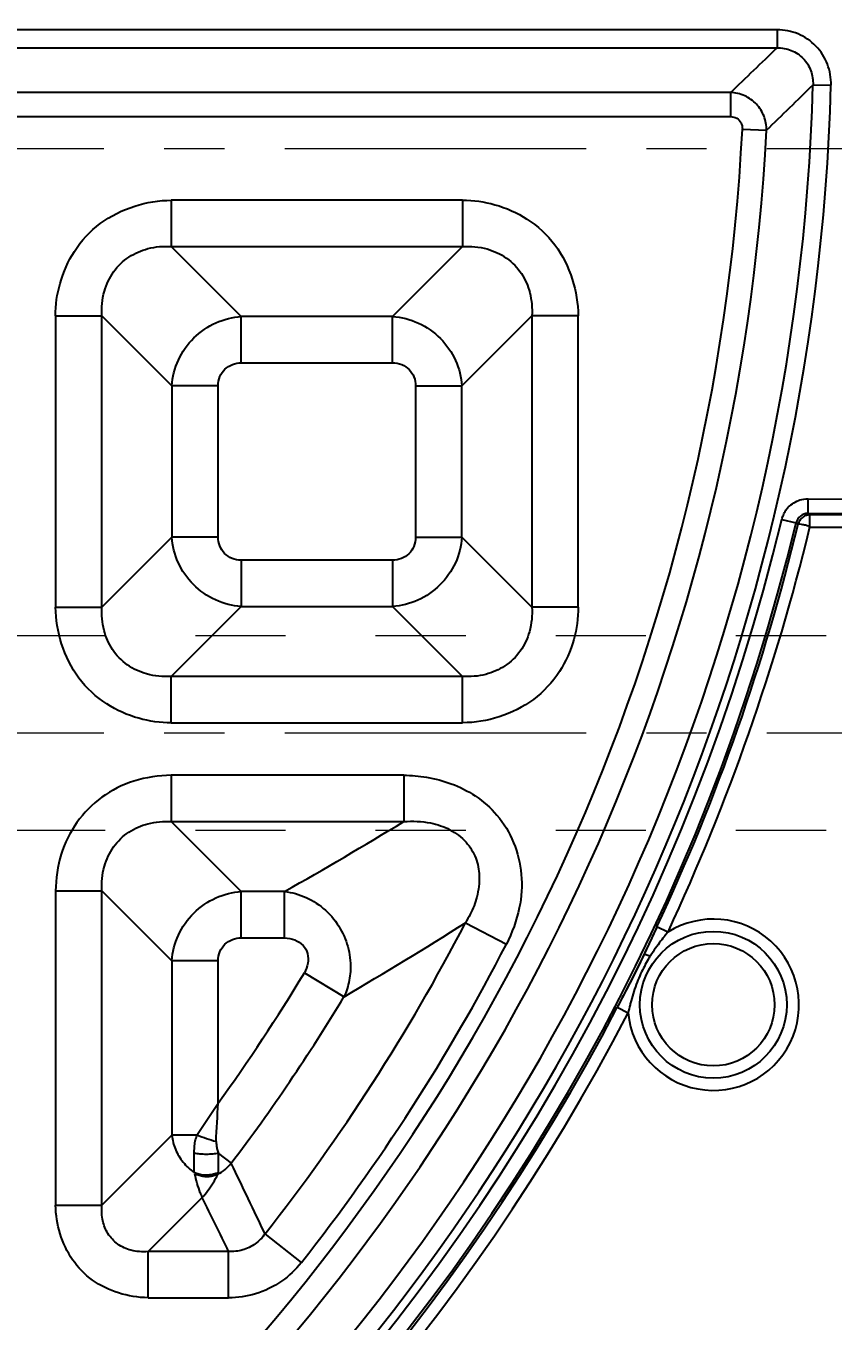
# Model space of a CAD drawing. Header units: millimetres. Extents: x 2750 to 4049, y 1371 to 1831.
# Drawn here: x 3876.9 to 3910, y 1569.1 to 1622.3 of the extents above; entities that cross this region are included whole.
import ezdxf

# ---------------------------------------------------------------- set-up
doc = ezdxf.new("R2010")
doc.units = ezdxf.units.MM
doc.linetypes.add('CENTER', pattern=[0.6, 0.375, -0.075, 0.075, -0.075])
doc.linetypes.add('HIDDEN', pattern=[0.2, 0.1, -0.1])
doc.layers.add('center', color=1, linetype='CENTER', lineweight=9)
doc.layers.add('cool', color=153, linetype='HIDDEN', lineweight=9)
doc.styles.get("Standard").update_dxf_attribs({"font": 'arial.ttf'})
doc.dimstyles.get("Standard").update_dxf_attribs({"dimtxt": 0.18, "dimasz": 0.18, "dimexe": 0.18, "dimexo": 0.0625, "dimgap": 0.09, "dimtad": 0, "dimtih": 1, "dimtoh": 1, "dimzin": 0, "dimdsep": 46, "dimtxsty": 'Standard', "dimcen": 0.09, "dimadec": 0, "dimazin": 0, "dimtfac": 1, "dimtofl": 0, "dimtmove": 0, "dimatfit": 3, "dimfxl": 0, "dimtolj": 1, "dimtzin": 0, "dimarcsym": 0})

# ---------------------------------------------------------------- blocks, each defined once
blk = doc.blocks.new('*D201')
at = {"color": 4, "lineweight": -2, "transparency": 16777216}
blk.add_line((3973.441, 1617.29), (3999.151, 1617.29), dxfattribs=at)
at = {"layer": 'Defpoints', "color": 0, "transparency": 16777216}
for p in [(3829.681, 1617.29), (3973.441, 1617.29), (3999.151, 1617.29)]:
    blk.add_point(p, dxfattribs=at)
at = {"color": 6, "transparency": 16777216, "insert": (4005.637, 1617.29), "char_height": 5, "attachment_point": 5}
blk.add_mtext('\\A1;0.00', dxfattribs=at)
blk = doc.blocks.new('*D202')
at = {"color": 4, "lineweight": -2, "transparency": 16777216}
blk.add_line((3980.871, 1646.291), (3999.151, 1646.291), dxfattribs=at)
at = {"layer": 'Defpoints', "color": 0, "transparency": 16777216}
for p in [(3980.871, 1646.291), (3999.151, 1646.291), (3829.681, 1617.29)]:
    blk.add_point(p, dxfattribs=at)
at = {"color": 6, "transparency": 16777216, "insert": (4007.622, 1646.291), "char_height": 5, "attachment_point": 5}
blk.add_mtext('\\A1;29.00', dxfattribs=at)
blk = doc.blocks.new('*D203')
at = {"color": 4, "lineweight": -2, "transparency": 16777216}
blk.add_line((3938.077, 1665.29), (3999.151, 1665.29), dxfattribs=at)
at = {"layer": 'Defpoints', "color": 0, "transparency": 16777216}
for p in [(3938.077, 1665.29), (3999.151, 1665.29), (3829.681, 1617.29)]:
    blk.add_point(p, dxfattribs=at)
at = {"color": 6, "transparency": 16777216, "insert": (4007.68, 1665.29), "char_height": 5, "attachment_point": 5}
blk.add_mtext('\\A1;48.00', dxfattribs=at)
blk = doc.blocks.new('*D204')
at = {"color": 4, "lineweight": -2, "transparency": 16777216}
blk.add_line((3916.077, 1699.29), (3999.151, 1699.29), dxfattribs=at)
at = {"layer": 'Defpoints', "color": 0, "transparency": 16777216}
for p in [(3916.077, 1699.29), (3999.151, 1699.29), (3829.681, 1617.29)]:
    blk.add_point(p, dxfattribs=at)
at = {"color": 6, "transparency": 16777216, "insert": (4007.583, 1699.29), "char_height": 5, "attachment_point": 5}
blk.add_mtext('\\A1;82.00', dxfattribs=at)
blk = doc.blocks.new('*D205')
at = {"color": 4, "lineweight": -2, "transparency": 16777216}
blk.add_line((3939.649, 1714.291), (3999.151, 1714.291), dxfattribs=at)
at = {"layer": 'Defpoints', "color": 0, "transparency": 16777216}
for p in [(3939.649, 1714.291), (3999.151, 1714.291), (3829.681, 1617.29)]:
    blk.add_point(p, dxfattribs=at)
at = {"color": 6, "transparency": 16777216, "insert": (4007.579, 1714.291), "char_height": 5, "attachment_point": 5}
blk.add_mtext('\\A1;97.00', dxfattribs=at)
blk = doc.blocks.new('*D206')
at = {"color": 4, "lineweight": -2, "transparency": 16777216}
blk.add_line((3877.077, 1728.29), (3999.151, 1728.29), dxfattribs=at)
at = {"layer": 'Defpoints', "color": 0, "transparency": 16777216}
for p in [(3877.077, 1728.29), (3999.151, 1728.29), (3829.681, 1617.29)]:
    blk.add_point(p, dxfattribs=at)
at = {"color": 6, "transparency": 16777216, "insert": (4009.286, 1728.29), "char_height": 5, "attachment_point": 5}
blk.add_mtext('\\A1;111.00', dxfattribs=at)
blk = doc.blocks.new('*D159')
at = {"color": 4, "lineweight": -2, "transparency": 16777216}
blk.add_line((3834.081, 1734.29), (3999.151, 1734.29), dxfattribs=at)
at = {"layer": 'Defpoints', "color": 0, "transparency": 16777216}
for p in [(3834.081, 1734.29), (3999.151, 1734.29), (3829.681, 1617.29)]:
    blk.add_point(p, dxfattribs=at)
at = {"color": 6, "transparency": 16777216, "insert": (4009.286, 1734.29), "char_height": 5, "attachment_point": 5}
blk.add_mtext('\\A1;117.00', dxfattribs=at)
blk = doc.blocks.new('*D161')
at = {"color": 4, "lineweight": -2, "transparency": 16777216}
blk.add_line((3963.692, 1593.29), (3999.151, 1593.29), dxfattribs=at)
at = {"layer": 'Defpoints', "color": 0, "transparency": 16777216}
for p in [(3829.681, 1617.29), (3963.692, 1593.29), (3999.151, 1593.29)]:
    blk.add_point(p, dxfattribs=at)
at = {"color": 6, "transparency": 16777216, "insert": (4007.622, 1593.29), "char_height": 5, "attachment_point": 5}
blk.add_mtext('\\A1;24.00', dxfattribs=at)
blk = doc.blocks.new('*D162')
at = {"color": 4, "lineweight": -2, "transparency": 16777216}
for p, q in [((3979.151, 1549.291), (3989.151, 1561.29)), ((3989.151, 1561.29), (3999.151, 1561.29)), ((3921.077, 1549.291), (3979.151, 1549.291))]:
    blk.add_line(p, q, dxfattribs=at)
at = {"layer": 'Defpoints', "color": 0, "transparency": 16777216}
for p in [(3829.681, 1617.29), (3999.151, 1561.29), (3921.077, 1549.291)]:
    blk.add_point(p, dxfattribs=at)
at = {"color": 6, "transparency": 16777216, "insert": (4007.593, 1561.29), "char_height": 5, "attachment_point": 5}
blk.add_mtext('\\A1;68.00', dxfattribs=at)
blk = doc.blocks.new('*D163')
at = {"color": 4, "lineweight": -2, "transparency": 16777216}
blk.add_line((3956.19, 1535.29), (3999.151, 1535.29), dxfattribs=at)
at = {"layer": 'Defpoints', "color": 0, "transparency": 16777216}
for p in [(3829.681, 1617.29), (3956.19, 1535.29), (3999.151, 1535.29)]:
    blk.add_point(p, dxfattribs=at)
at = {"color": 6, "transparency": 16777216, "insert": (4007.583, 1535.29), "char_height": 5, "attachment_point": 5}
blk.add_mtext('\\A1;82.00', dxfattribs=at)
blk = doc.blocks.new('*D164')
at = {"color": 4, "lineweight": -2, "transparency": 16777216}
blk.add_line((3866.081, 1509.29), (3999.151, 1509.29), dxfattribs=at)
at = {"layer": 'Defpoints', "color": 0, "transparency": 16777216}
for p in [(3829.681, 1617.29), (3866.081, 1509.29), (3999.151, 1509.29)]:
    blk.add_point(p, dxfattribs=at)
at = {"color": 6, "transparency": 16777216, "insert": (4009.286, 1509.29), "char_height": 5, "attachment_point": 5}
blk.add_mtext('\\A1;108.00', dxfattribs=at)
blk = doc.blocks.new('*D168')
at = {"color": 4, "lineweight": -2, "transparency": 16777216}
for p, q in [((3911.677, 1774.119), (3911.677, 1784.119)), ((3912.677, 1764.119), (3911.677, 1774.119)), ((3912.677, 1703.691), (3912.677, 1764.119))]:
    blk.add_line(p, q, dxfattribs=at)
at = {"layer": 'Defpoints', "color": 0, "transparency": 16777216}
for p in [(3911.677, 1784.119), (3912.677, 1703.691), (3829.681, 1617.29)]:
    blk.add_point(p, dxfattribs=at)
at = {"color": 6, "transparency": 16777216, "insert": (3911.677, 1792.55), "char_height": 5, "attachment_point": 5, "rotation": 90}
blk.add_mtext('\\A1;83.00', dxfattribs=at)
blk = doc.blocks.new('*D169')
at = {"color": 4, "lineweight": -2, "transparency": 16777216}
for p, q in [((3933.677, 1774.119), (3933.677, 1784.119)), ((3937.677, 1764.119), (3933.677, 1774.119)), ((3937.677, 1669.691), (3937.677, 1764.119))]:
    blk.add_line(p, q, dxfattribs=at)
at = {"layer": 'Defpoints', "color": 0, "transparency": 16777216}
for p in [(3933.677, 1784.119), (3937.677, 1669.691), (3829.681, 1617.29)]:
    blk.add_point(p, dxfattribs=at)
at = {"color": 6, "transparency": 16777216, "insert": (3933.677, 1794.254), "char_height": 5, "attachment_point": 5, "rotation": 90}
blk.add_mtext('\\A1;108.00', dxfattribs=at)
blk = doc.blocks.new('*D173')
at = {"color": 4, "lineweight": -2, "transparency": 16777216}
for p, q in [((3916.677, 1544.891), (3916.677, 1472.826)), ((3916.677, 1472.826), (3924.677, 1462.826)), ((3924.677, 1462.826), (3924.677, 1452.826))]:
    blk.add_line(p, q, dxfattribs=at)
at = {"layer": 'Defpoints', "color": 0, "transparency": 16777216}
for p in [(3829.681, 1617.29), (3916.677, 1544.891), (3924.677, 1452.826)]:
    blk.add_point(p, dxfattribs=at)
at = {"color": 6, "transparency": 16777216, "insert": (3924.677, 1444.395), "char_height": 5, "attachment_point": 5, "rotation": 90}
blk.add_mtext('\\A1;87.00', dxfattribs=at)
blk = doc.blocks.new('*D197')
at = {"color": 4, "lineweight": -2, "transparency": 16777216}
for p, q in [((3978.821, 1622.321), (3988.821, 1626.734)), ((3988.821, 1626.734), (3998.821, 1626.734)), ((3947.582, 1622.321), (3978.821, 1622.321))]:
    blk.add_line(p, q, dxfattribs=at)
at = {"layer": 'Defpoints', "color": 0, "transparency": 16777216}
for p in [(3998.821, 1626.734), (3947.582, 1622.321), (3829.681, 1617.291)]:
    blk.add_point(p, dxfattribs=at)
at = {"color": 6, "transparency": 16777216, "insert": (4005.314, 1626.734), "char_height": 5, "attachment_point": 5}
blk.add_mtext('\\A1;5.03', dxfattribs=at)
blk = doc.blocks.new('*D198')
at = {"color": 4, "lineweight": -2, "transparency": 16777216}
blk.add_line((3943.182, 1626.721), (3943.182, 1783.549), dxfattribs=at)
at = {"layer": 'Defpoints', "color": 0, "transparency": 16777216}
for p in [(3943.182, 1783.549), (3943.182, 1626.721), (3829.681, 1617.291)]:
    blk.add_point(p, dxfattribs=at)
at = {"color": 6, "transparency": 16777216, "insert": (3943.182, 1793.684), "char_height": 5, "attachment_point": 5, "rotation": 90}
blk.add_mtext('\\A1;113.50', dxfattribs=at)

msp = doc.modelspace()

# ---------------------------------------------------------------- linework, layer by layer
at = {"color": 6, "linetype": 'Continuous'}
for p, q in [((3907.698, 1622.162), (3828.535, 1622.164)), ((3907.698, 1622.162), (3907.698, 1621.422)), ((3828.535, 1621.422), (3907.698, 1621.422)), ((3909.175, 1619.903), (3909.914, 1619.883)), ((3904.3, 1619.587), (3830.37, 1619.586)), ((3905.788, 1619.587), (3904.3, 1619.587)), ((3905.788, 1619.587), (3905.788, 1618.598)), ((3830.37, 1618.598), (3905.788, 1618.598)), ((3906.275, 1618.085), (3907.264, 1618.034)), ((3894.78, 1615.162), (3882.823, 1615.162)), ((3882.823, 1615.162), (3882.823, 1613.262)), ((3894.78, 1615.162), (3894.78, 1613.262)), ((3882.823, 1613.262), (3894.78, 1613.262)), ((3882.823, 1613.262), (3885.696, 1610.389)), ((3891.907, 1610.389), (3894.78, 1613.262)), ((3878.071, 1610.411), (3879.972, 1610.411)), ((3878.071, 1610.411), (3878.071, 1598.453)), ((3879.972, 1598.453), (3879.972, 1610.411)), ((3882.845, 1607.538), (3879.972, 1610.411)), ((3891.907, 1610.389), (3885.696, 1610.389)), ((3885.696, 1608.488), (3885.696, 1610.389)), ((3891.907, 1608.488), (3891.907, 1610.389)), ((3897.631, 1610.411), (3894.758, 1607.538)), ((3899.531, 1610.411), (3897.631, 1610.411)), ((3897.631, 1610.411), (3897.631, 1598.453)), ((3899.531, 1598.453), (3899.531, 1610.411)), ((3885.696, 1608.488), (3891.907, 1608.488)), ((3884.745, 1607.538), (3882.845, 1607.538)), ((3882.845, 1607.538), (3882.845, 1601.326)), ((3884.745, 1601.326), (3884.745, 1607.538)), ((3892.857, 1607.538), (3894.758, 1607.538)), ((3892.857, 1607.538), (3892.857, 1601.326)), ((3894.758, 1601.326), (3894.758, 1607.538)), ((3908.97, 1602.902), (3913.222, 1602.882)), ((3908.97, 1602.299), (3908.97, 1602.902)), ((3908.97, 1602.299), (3913.997, 1602.299)), ((3909.049, 1602.238), (3908.97, 1602.299)), ((3929.296, 1602.238), (3909.049, 1602.238)), ((3909.049, 1601.738), (3909.049, 1602.238)), ((3907.896, 1602.056), (3908.481, 1601.915)), ((3909.037, 1601.69), (3909.037, 1601.738)), ((3909.049, 1601.738), (3929.182, 1601.738)), ((3879.972, 1598.453), (3882.845, 1601.326)), ((3884.745, 1601.326), (3882.845, 1601.326)), ((3892.857, 1601.326), (3894.758, 1601.326)), ((3894.758, 1601.326), (3897.631, 1598.453)), ((3891.907, 1600.376), (3885.696, 1600.376)), ((3885.696, 1600.376), (3885.696, 1598.476)), ((3891.907, 1600.376), (3891.907, 1598.476)), ((3878.071, 1598.453), (3879.972, 1598.453)), ((3885.696, 1598.476), (3882.823, 1595.603)), ((3885.696, 1598.476), (3891.907, 1598.476)), ((3894.78, 1595.603), (3891.907, 1598.476)), ((3899.531, 1598.453), (3897.631, 1598.453)), ((3894.78, 1595.603), (3882.823, 1595.603)), ((3882.823, 1593.702), (3882.823, 1595.603)), ((3894.78, 1593.702), (3894.78, 1595.603)), ((3882.823, 1593.702), (3894.78, 1593.702)), ((3892.367, 1591.545), (3882.823, 1591.545)), ((3882.823, 1591.545), (3882.823, 1589.644)), ((3892.367, 1591.545), (3892.367, 1589.644)), ((3882.823, 1589.644), (3892.367, 1589.644)), ((3882.823, 1589.644), (3885.696, 1586.771)), ((3878.071, 1586.793), (3879.972, 1586.793)), ((3878.071, 1586.793), (3878.071, 1573.886)), ((3879.972, 1573.886), (3879.972, 1586.793)), ((3882.845, 1583.92), (3879.972, 1586.793)), ((3887.472, 1586.771), (3885.696, 1586.771)), ((3885.696, 1584.871), (3885.696, 1586.771)), ((3887.472, 1584.871), (3887.472, 1586.771)), ((3894.899, 1585.484), (3896.587, 1584.611)), ((3902.745, 1585.275), (3902.228, 1584.176)), ((3903.22, 1585.105), (3902.766, 1585.318)), ((3885.696, 1584.871), (3887.472, 1584.871)), ((3884.745, 1583.92), (3882.845, 1583.92)), ((3882.845, 1583.92), (3882.845, 1576.759)), ((3884.745, 1578.077), (3884.745, 1583.92)), ((3888.286, 1583.43), (3889.915, 1582.45)), ((3901.136, 1582.017), (3901.581, 1581.785)), ((3879.972, 1573.886), (3882.845, 1576.759)), ((3883.878, 1576.759), (3882.845, 1576.759)), ((3883.768, 1575.229), (3883.768, 1576.017)), ((3884.745, 1576.017), (3884.745, 1575.229)), ((3884.761, 1576.006), (3885.282, 1575.61)), ((3884.092, 1574.204), (3881.872, 1571.985)), ((3878.071, 1573.886), (3879.972, 1573.886)), ((3888.165, 1571.534), (3886.672, 1572.71)), ((3885.178, 1571.985), (3881.872, 1571.985)), ((3881.872, 1570.085), (3881.872, 1571.985)), ((3885.178, 1570.085), (3885.178, 1571.985)), ((3881.872, 1570.085), (3885.178, 1570.085))]:
    msp.add_line(p, q, dxfattribs=at)
msp.add_lwpolyline([(3902.229, 1584.177), (3901.86, 1583.424), (3901.5, 1582.719), (3901.161, 1582.066)], dxfattribs=at)
for radius in [3.015, 2.513]:
    msp.add_circle((3905.082, 1582.121), radius, dxfattribs=at)
for centre, radius, start, end in [((3829.707, 1622.321), 100.622, 28.40074, 331.59927), ((3829.707, 1622.321), 100.12, 28.40075, 331.59926), ((3829.707, 1622.321), 100.057, 28.37938, 331.62062), ((3829.707, 1622.321), 98.859, 28.37934, 331.62065), ((3747.411, 1786.29), 229.942, 313.53297, 314.19288), ((3823.677, 1622.321), 85.531, 271.61975, 358.38025), ((3823.677, 1622.321), 86.271, 271.61975, 358.38025), ((3742.411, 1788.483), 237.127, 314.04396, 314.68981), ((3823.677, 1622.321), 82.706, 272.93582, 357.06418), ((3823.677, 1622.321), 83.696, 272.93582, 357.06418), ((3829.707, 1622.321), 102.28, 186.15973, 331.08016), ((3829.707, 1622.321), 101.778, 186.19838, 331.08683), ((3829.707, 1622.321), 102.395, 189.52573, 331.07349), ((3908.968, 1601.798), 0.501, 89.8194, 166.5046), ((3823.677, 1622.321), 87.224, 222.36053, 346.47022), ((3823.677, 1622.321), 86.622, 222.36102, 346.47022), ((3823.677, 1622.321), 87.317, 334.92663, 346.44336), ((3821.287, 1623.155), 90.338, 335.08983, 346.25432), ((3801.904, 1738.166), 173.903, 299.47527, 301.34529), ((3823.677, 1622.321), 80.184, 321.77762, 332.65105), ((3801.985, 1732.544), 173.954, 300.36321, 302.28523), ((3905.082, 1582.121), 3.518, 185.4577, 121.9608), ((3823.677, 1622.321), 82.085, 321.77764, 332.65107), ((3823.677, 1622.321), 75.411, 324.07664, 328.95453), ((3823.677, 1622.321), 87.317, 222.43651, 332.51058), ((3823.677, 1622.321), 77.311, 322.8295, 328.95454), ((3912.823, 1579.304), 11.512, 165.8517, 167.553), ((3823.677, 1622.321), 87.818, 222.43656, 332.51118), ((3785.93, 1642.155), 117.773, 326.27017, 327.03814), ((3607.352, 1592.569), 277.772, 356.68316, 357.00942), ((3883.663, 1576.98), 2.121, 300.4877, 319.7696), ((3571.302, 1423.454), 348.906, 25.32688, 25.85502)]:
    msp.add_arc(centre, radius, start, end, dxfattribs=at)
for points, knots in [([(3909.914, 1619.883), (3909.922, 1620.175), (3909.823, 1620.773), (3909.336, 1621.537), (3908.586, 1622.046), (3907.991, 1622.162), (3907.698, 1622.162)], [0, 0, 0, 0, 0.249184, 0.499855, 0.750673, 1, 1, 1, 1]), ([(3907.698, 1621.422), (3907.896, 1621.425), (3908.297, 1621.35), (3908.806, 1621.013), (3909.122, 1620.495), (3909.183, 1620.097), (3909.175, 1619.903)], [0, 0, 0, 0, 0.251196, 0.503269, 0.753615, 1, 1, 1, 1]), ([(3907.264, 1618.034), (3907.269, 1618.229), (3907.199, 1618.625), (3906.875, 1619.13), (3906.387, 1619.488), (3905.988, 1619.583), (3905.788, 1619.587)], [0, 0, 0, 0, 0.247277, 0.495788, 0.746172, 1, 1, 1, 1]), ([(3905.788, 1618.598), (3905.876, 1618.594), (3906.053, 1618.551), (3906.243, 1618.351), (3906.276, 1618.172), (3906.275, 1618.085)], [0, 0, 0, 0, 0.33623, 0.664902, 1, 1, 1, 1]), ([(3878.071, 1610.411), (3878.065, 1610.859), (3878.204, 1611.793), (3878.795, 1613.137), (3879.854, 1614.289), (3881.277, 1614.985), (3882.315, 1615.16), (3882.823, 1615.162)], [0, 0, 0, 0, 0.180472, 0.373927, 0.583386, 0.795688, 1, 1, 1, 1]), ([(3894.78, 1615.162), (3895.229, 1615.169), (3896.162, 1615.03), (3897.506, 1614.439), (3898.659, 1613.379), (3899.355, 1611.956), (3899.529, 1610.919), (3899.531, 1610.411)], [0, 0, 0, 0, 0.180472, 0.373927, 0.583386, 0.795688, 1, 1, 1, 1]), ([(3879.972, 1610.411), (3879.952, 1610.749), (3880.009, 1611.394), (3880.407, 1612.251), (3881.049, 1612.869), (3881.888, 1613.231), (3882.503, 1613.281), (3882.823, 1613.262)], [0, 0, 0, 0, 0.221575, 0.413861, 0.604925, 0.790522, 1, 1, 1, 1]), ([(3894.78, 1613.262), (3895.119, 1613.282), (3895.764, 1613.225), (3896.62, 1612.826), (3897.239, 1612.184), (3897.6, 1611.345), (3897.65, 1610.731), (3897.631, 1610.411)], [0, 0, 0, 0, 0.22157, 0.413854, 0.604917, 0.79052, 1, 1, 1, 1]), ([(3882.845, 1607.538), (3882.869, 1607.902), (3883.057, 1608.63), (3883.701, 1609.549), (3884.619, 1610.182), (3885.339, 1610.365), (3885.696, 1610.389)], [0, 0, 0, 0, 0.250264, 0.503195, 0.754431, 1, 1, 1, 1]), ([(3891.907, 1610.389), (3892.271, 1610.364), (3893, 1610.177), (3893.918, 1609.532), (3894.551, 1608.614), (3894.734, 1607.895), (3894.758, 1607.538)], [0, 0, 0, 0, 0.250266, 0.503195, 0.754432, 1, 1, 1, 1]), ([(3884.745, 1607.538), (3884.745, 1607.667), (3884.797, 1607.92), (3885.005, 1608.241), (3885.326, 1608.44), (3885.572, 1608.488), (3885.696, 1608.488)], [0, 0, 0, 0, 0.259887, 0.507024, 0.750759, 1, 1, 1, 1]), ([(3891.907, 1608.488), (3892.036, 1608.488), (3892.29, 1608.437), (3892.611, 1608.228), (3892.809, 1607.908), (3892.857, 1607.661), (3892.857, 1607.538)], [0, 0, 0, 0, 0.259887, 0.507024, 0.750759, 1, 1, 1, 1]), ([(3907.895, 1602.056), (3907.911, 1602.116), (3907.96, 1602.245), (3908.051, 1602.418), (3908.182, 1602.6), (3908.387, 1602.734), (3908.648, 1602.875), (3908.858, 1602.897), (3908.97, 1602.902)], [0, 0, 0, 0, 0.126361, 0.280812, 0.398382, 0.57936, 0.772685, 1, 1, 1, 1]), ([(3909.049, 1602.237), (3909.035, 1602.237), (3909.011, 1602.236), (3908.974, 1602.233), (3908.938, 1602.226), (3908.897, 1602.215), (3908.856, 1602.2), (3908.804, 1602.175), (3908.743, 1602.137), (3908.68, 1602.078), (3908.61, 1601.989), (3908.575, 1601.91), (3908.562, 1601.856)], [0, 0, 0, 0, 0.066707, 0.104155, 0.168357, 0.23288, 0.297518, 0.361919, 0.49094, 0.620193, 0.748899, 1, 1, 1, 1]), ([(3908.562, 1601.856), (3908.549, 1601.866), (3908.522, 1601.885), (3908.494, 1601.905), (3908.481, 1601.915)], [0, 0, 0, 0, 0.500016, 1, 1, 1, 1]), ([(3908.562, 1601.855), (3908.572, 1601.871), (3908.648, 1601.865), (3908.75, 1601.847), (3908.906, 1601.826), (3909.004, 1601.771), (3909.048, 1601.738)], [0, 0, 0, 0, 0.109485, 0.356823, 0.676244, 1, 1, 1, 1]), ([(3885.696, 1598.476), (3885.332, 1598.5), (3884.603, 1598.687), (3883.684, 1599.332), (3883.051, 1600.25), (3882.869, 1600.969), (3882.845, 1601.326)], [0, 0, 0, 0, 0.250267, 0.503198, 0.754435, 1, 1, 1, 1]), ([(3885.696, 1600.376), (3885.567, 1600.376), (3885.313, 1600.427), (3884.992, 1600.636), (3884.793, 1600.956), (3884.745, 1601.203), (3884.745, 1601.326)], [0, 0, 0, 0, 0.259887, 0.507024, 0.750759, 1, 1, 1, 1]), ([(3894.758, 1601.326), (3894.734, 1600.962), (3894.546, 1600.234), (3893.901, 1599.315), (3892.983, 1598.682), (3892.264, 1598.499), (3891.907, 1598.476)], [0, 0, 0, 0, 0.250266, 0.503195, 0.754432, 1, 1, 1, 1]), ([(3892.857, 1601.326), (3892.857, 1601.197), (3892.806, 1600.944), (3892.597, 1600.623), (3892.277, 1600.424), (3892.031, 1600.376), (3891.907, 1600.376)], [0, 0, 0, 0, 0.259887, 0.507024, 0.750759, 1, 1, 1, 1]), ([(3882.823, 1593.702), (3882.374, 1593.695), (3881.44, 1593.834), (3880.097, 1594.426), (3878.944, 1595.485), (3878.248, 1596.908), (3878.074, 1597.946), (3878.071, 1598.453)], [0, 0, 0, 0, 0.180472, 0.373927, 0.583386, 0.795688, 1, 1, 1, 1]), ([(3882.823, 1595.603), (3882.484, 1595.582), (3881.839, 1595.639), (3880.983, 1596.038), (3880.364, 1596.68), (3880.002, 1597.519), (3879.953, 1598.133), (3879.972, 1598.453)], [0, 0, 0, 0, 0.221576, 0.413861, 0.604924, 0.790519, 1, 1, 1, 1]), ([(3899.531, 1598.453), (3899.538, 1598.005), (3899.399, 1597.071), (3898.808, 1595.727), (3897.749, 1594.575), (3896.326, 1593.879), (3895.288, 1593.704), (3894.78, 1593.702)], [0, 0, 0, 0, 0.180472, 0.373927, 0.583386, 0.795688, 1, 1, 1, 1]), ([(3897.631, 1598.453), (3897.651, 1598.115), (3897.594, 1597.47), (3897.196, 1596.614), (3896.553, 1595.995), (3895.715, 1595.633), (3895.1, 1595.583), (3894.78, 1595.603)], [0, 0, 0, 0, 0.221575, 0.413859, 0.604921, 0.790516, 1, 1, 1, 1]), ([(3882.823, 1591.545), (3882.303, 1591.535), (3881.287, 1591.392), (3879.928, 1590.708), (3878.883, 1589.65), (3878.219, 1588.301), (3878.079, 1587.301), (3878.071, 1586.793)], [0, 0, 0, 0, 0.208684, 0.405474, 0.601047, 0.795803, 1, 1, 1, 1]), ([(3892.367, 1591.545), (3892.682, 1591.549), (3893.347, 1591.483), (3894.35, 1591.226), (3895.355, 1590.724), (3896.275, 1589.919), (3896.943, 1588.796), (3897.267, 1587.467), (3897.172, 1586.015), (3896.817, 1585.083), (3896.587, 1584.611)], [0, 0, 0, 0, 0.095381, 0.201026, 0.312257, 0.432737, 0.566083, 0.701494, 0.840995, 1, 1, 1, 1]), ([(3879.972, 1586.793), (3879.952, 1587.132), (3880.009, 1587.777), (3880.407, 1588.633), (3881.049, 1589.252), (3881.888, 1589.614), (3882.503, 1589.663), (3882.823, 1589.644)], [0, 0, 0, 0, 0.221575, 0.413861, 0.604925, 0.790522, 1, 1, 1, 1]), ([(3892.368, 1589.644), (3892.735, 1589.672), (3893.395, 1589.649), (3894.286, 1589.348), (3894.951, 1588.847), (3895.362, 1588.164), (3895.514, 1587.371), (3895.441, 1586.824), (3895.367, 1586.54)], [0, 0, 0, 0, 0.214063, 0.376928, 0.539286, 0.685879, 0.829261, 1, 1, 1, 1]), ([(3882.845, 1583.92), (3882.869, 1584.284), (3883.057, 1585.013), (3883.701, 1585.932), (3884.619, 1586.565), (3885.339, 1586.747), (3885.696, 1586.771)], [0, 0, 0, 0, 0.250264, 0.503195, 0.754431, 1, 1, 1, 1]), ([(3887.472, 1586.771), (3887.778, 1586.738), (3888.391, 1586.566), (3889.192, 1586.033), (3889.793, 1585.285), (3890.142, 1584.406), (3890.195, 1583.788), (3890.175, 1583.483)], [0, 0, 0, 0, 0.197775, 0.400458, 0.60876, 0.803712, 1, 1, 1, 1]), ([(3895.367, 1586.54), (3895.335, 1586.421), (3895.257, 1586.182), (3895.101, 1585.828), (3894.971, 1585.598), (3894.899, 1585.484)], [0, 0, 0, 0, 0.317295, 0.650059, 1, 1, 1, 1]), ([(3902.766, 1585.318), (3902.706, 1585.19), (3902.584, 1584.929), (3902.406, 1584.549), (3902.287, 1584.297), (3902.231, 1584.179)], [0, 0, 0, 0, 0.336401, 0.687161, 1, 1, 1, 1]), ([(3884.745, 1583.92), (3884.745, 1584.049), (3884.797, 1584.303), (3885.005, 1584.624), (3885.326, 1584.823), (3885.572, 1584.871), (3885.696, 1584.871)], [0, 0, 0, 0, 0.259887, 0.507023, 0.750758, 1, 1, 1, 1]), ([(3887.472, 1584.871), (3887.618, 1584.864), (3887.898, 1584.812), (3888.253, 1584.585), (3888.447, 1584.223), (3888.451, 1583.812), (3888.354, 1583.553), (3888.286, 1583.43)], [0, 0, 0, 0, 0.214764, 0.412235, 0.599773, 0.793739, 1, 1, 1, 1]), ([(3903.22, 1585.105), (3903.183, 1585.061), (3903.079, 1584.936), (3902.906, 1584.718), (3902.703, 1584.442), (3902.564, 1584.234), (3902.492, 1584.12), (3902.486, 1584.11)], [0, 0, 0, 0, 0.140813, 0.393324, 0.673898, 0.971563, 1, 1, 1, 1]), ([(3902.231, 1584.179), (3902.107, 1583.92), (3901.856, 1583.408), (3901.487, 1582.69), (3901.246, 1582.228), (3901.136, 1582.017)], [0, 0, 0, 0, 0.354834, 0.705544, 1, 1, 1, 1]), ([(3902.486, 1584.11), (3902.458, 1584.065), (3902.376, 1583.93), (3902.243, 1583.691), (3902.09, 1583.38), (3901.944, 1583.035), (3901.814, 1582.668), (3901.722, 1582.358), (3901.674, 1582.175), (3901.66, 1582.118)], [0, 0, 0, 0, 0.073208, 0.219072, 0.378941, 0.552346, 0.737997, 0.919108, 1, 1, 1, 1]), ([(3902.486, 1584.11), (3902.468, 1584.117), (3902.425, 1584.134), (3902.362, 1584.157), (3902.303, 1584.174), (3902.264, 1584.182), (3902.241, 1584.183), (3902.233, 1584.181), (3902.231, 1584.179)], [0, 0, 0, 0, 0.217649, 0.519539, 0.745991, 0.912682, 0.965037, 1, 1, 1, 1]), ([(3890.175, 1583.483), (3890.167, 1583.363), (3890.137, 1583.126), (3890.05, 1582.779), (3889.963, 1582.558), (3889.914, 1582.45)], [0, 0, 0, 0, 0.336694, 0.669075, 1, 1, 1, 1]), ([(3882.845, 1576.759), (3882.866, 1576.562), (3882.97, 1576.166), (3883.289, 1575.636), (3883.596, 1575.349), (3883.768, 1575.229)], [0, 0, 0, 0, 0.322839, 0.657932, 1, 1, 1, 1]), ([(3883.768, 1576.018), (3883.765, 1576.103), (3883.767, 1576.272), (3883.8, 1576.522), (3883.847, 1576.682), (3883.878, 1576.759)], [0, 0, 0, 0, 0.337849, 0.672584, 1, 1, 1, 1]), ([(3884.658, 1576.498), (3884.526, 1576.533), (3884.263, 1576.613), (3884.005, 1576.706), (3883.878, 1576.759)], [0, 0, 0, 0, 0.499999, 1, 1, 1, 1]), ([(3884.67, 1576.499), (3884.668, 1576.445), (3884.673, 1576.337), (3884.705, 1576.171), (3884.749, 1576.065), (3884.761, 1576.006)], [0, 0, 0, 0, 0.318449, 0.64168, 1, 1, 1, 1]), ([(3884.757, 1576.02), (3884.681, 1576.004), (3884.516, 1575.983), (3884.263, 1575.973), (3884.009, 1575.982), (3883.844, 1576.002), (3883.768, 1576.017)], [0, 0, 0, 0, 0.234607, 0.499661, 0.764876, 1, 1, 1, 1]), ([(3884.745, 1575.229), (3884.686, 1575.2), (3884.559, 1575.154), (3884.359, 1575.117), (3884.154, 1575.117), (3883.954, 1575.152), (3883.828, 1575.2), (3883.768, 1575.229)], [0, 0, 0, 0, 0.196851, 0.398368, 0.601309, 0.802726, 1, 1, 1, 1]), ([(3883.792, 1575.192), (3883.791, 1575.196), (3883.787, 1575.213), (3883.78, 1575.231), (3883.775, 1575.244)], [0, 0, 0, 0, 0.232002, 1, 1, 1, 1]), ([(3884.092, 1574.204), (3884.064, 1574.27), (3883.942, 1574.587), (3883.85, 1574.915), (3883.786, 1575.176)], [0, 0, 0, 0, 0.207782, 1, 1, 1, 1]), ([(3884.739, 1575.153), (3884.682, 1575.126), (3884.559, 1575.083), (3884.364, 1575.052), (3884.163, 1575.057), (3883.967, 1575.097), (3883.844, 1575.147), (3883.786, 1575.176)], [0, 0, 0, 0, 0.193504, 0.394558, 0.598052, 0.801521, 1, 1, 1, 1]), ([(3884.092, 1574.204), (3884.175, 1574.295), (3884.334, 1574.49), (3884.548, 1574.809), (3884.678, 1575.036), (3884.739, 1575.153)], [0, 0, 0, 0, 0.320014, 0.655519, 1, 1, 1, 1]), ([(3884.739, 1575.153), (3884.742, 1575.161), (3884.745, 1575.178), (3884.747, 1575.204), (3884.746, 1575.221), (3884.745, 1575.229)], [0, 0, 0, 0, 0.339125, 0.670427, 1, 1, 1, 1]), ([(3881.872, 1570.085), (3881.461, 1570.096), (3880.653, 1570.222), (3879.554, 1570.75), (3878.712, 1571.614), (3878.204, 1572.7), (3878.079, 1573.491), (3878.071, 1573.886)], [0, 0, 0, 0, 0.206818, 0.406074, 0.602745, 0.801303, 1, 1, 1, 1]), ([(3881.872, 1571.985), (3881.636, 1571.965), (3881.19, 1571.992), (3880.602, 1572.259), (3880.195, 1572.697), (3879.973, 1573.263), (3879.953, 1573.671), (3879.972, 1573.886)], [0, 0, 0, 0, 0.22933, 0.422006, 0.611538, 0.79194, 1, 1, 1, 1]), ([(3886.672, 1572.71), (3886.56, 1572.553), (3886.286, 1572.274), (3885.76, 1572.018), (3885.371, 1571.976), (3885.178, 1571.985)], [0, 0, 0, 0, 0.334858, 0.664625, 1, 1, 1, 1]), ([(3888.165, 1571.534), (3887.934, 1571.241), (3887.364, 1570.701), (3886.321, 1570.196), (3885.548, 1570.085), (3885.178, 1570.085)], [0, 0, 0, 0, 0.326958, 0.676154, 1, 1, 1, 1])]:
    msp.add_open_spline(points, degree=3, knots=knots, dxfattribs=at)
msp.add_open_spline([(3885.178, 1571.985), (3884.999, 1572.356), (3884.634, 1573.094), (3884.274, 1573.835), (3884.092, 1574.204)], degree=3, dxfattribs=at)
at = {"layer": 'center', "color": 1, "linetype": 'CENTER', "ltscale": 33}
msp.add_line((3669.681, 1617.291), (3989.681, 1617.291), dxfattribs=at)
at = {"layer": 'cool', "ltscale": 37}
for p, q in [((3684.011, 1597.29), (3975.351, 1597.29)), ((3684.011, 1589.29), (3975.351, 1589.29))]:
    msp.add_line(p, q, dxfattribs=at)
at = {"layer": 'cool', "color": 1, "linetype": 'CENTER', "ltscale": 33}
msp.add_line((3669.681, 1593.29), (3989.681, 1593.29), dxfattribs=at)

# ---------------------------------------------------------------- dimensions: what is measured, and where the dimension line sits
for feature_location, offset, dtype, origin, picture, middle in [((3937.677, 1669.691), (-4, 114.428), 1, (3829.681, 1617.29), '*D169', (3933.677, 1794.254)), ((3943.182, 1626.721), (0, 156.828), 1, (3829.681, 1617.291), '*D198', (3943.182, 1793.684)), ((3912.677, 1703.691), (-1, 80.428), 1, (3829.681, 1617.29), '*D168', (3911.677, 1792.55)), ((3834.081, 1734.29), (165.07, 0), 0, (3829.681, 1617.29), '*D159', (4009.286, 1734.29)), ((3877.077, 1728.29), (122.074, 0), 0, (3829.681, 1617.29), '*D206', (4009.286, 1728.29)), ((3939.649, 1714.291), (59.503, 0), 0, (3829.681, 1617.29), '*D205', (4007.579, 1714.291)), ((3916.077, 1699.29), (83.074, 0), 0, (3829.681, 1617.29), '*D204', (4007.583, 1699.29)), ((3938.077, 1665.29), (61.074, 0), 0, (3829.681, 1617.29), '*D203', (4007.68, 1665.29)), ((3980.871, 1646.291), (18.28, 0), 0, (3829.681, 1617.29), '*D202', (4007.622, 1646.291)), ((3947.582, 1622.321), (51.238, 4.413), 0, (3829.681, 1617.291), '*D197', (4005.314, 1626.734)), ((3973.441270057, 1617.29003337), (25.710224106, 0), 0, (3829.681421285, 1617.29003337), '*D201', (4005.636828406, 1617.29003337)), ((3963.692, 1593.29), (35.459, 0), 0, (3829.681, 1617.29), '*D161', (4007.622, 1593.29)), ((3921.077, 1549.291), (78.074, 11.999), 0, (3829.681, 1617.29), '*D162', (4007.593, 1561.29)), ((3956.19, 1535.29), (42.962, 0), 0, (3829.681, 1617.29), '*D163', (4007.583, 1535.29)), ((3866.081, 1509.29), (133.07, 0), 0, (3829.681, 1617.29), '*D164', (4009.286, 1509.29)), ((3916.677, 1544.891), (8, -92.065), 1, (3829.681, 1617.29), '*D173', (3924.677, 1444.395))]:
    dim = msp.add_ordinate_dim(feature_location=feature_location, offset=offset, dtype=dtype, origin=origin, dimstyle='Standard', override={"dimtxt": 5, "dimasz": 5, "dimexe": 0, "dimexo": 0, "dimgap": 0, "dimtih": 0, "dimtoh": 0, "dimzin": 0, "dimcen": 0, "dimclrd": 4, "dimclre": 4, "dimclrt": 6, "dimadec": 2, "dimtp": 0, "dimtm": 0, "dimtzin": 0})
    dim.commit()
    dim.dimension.update_dxf_attribs({"geometry": picture, "text_midpoint": middle})

doc.saveas('drawing.dxf')
